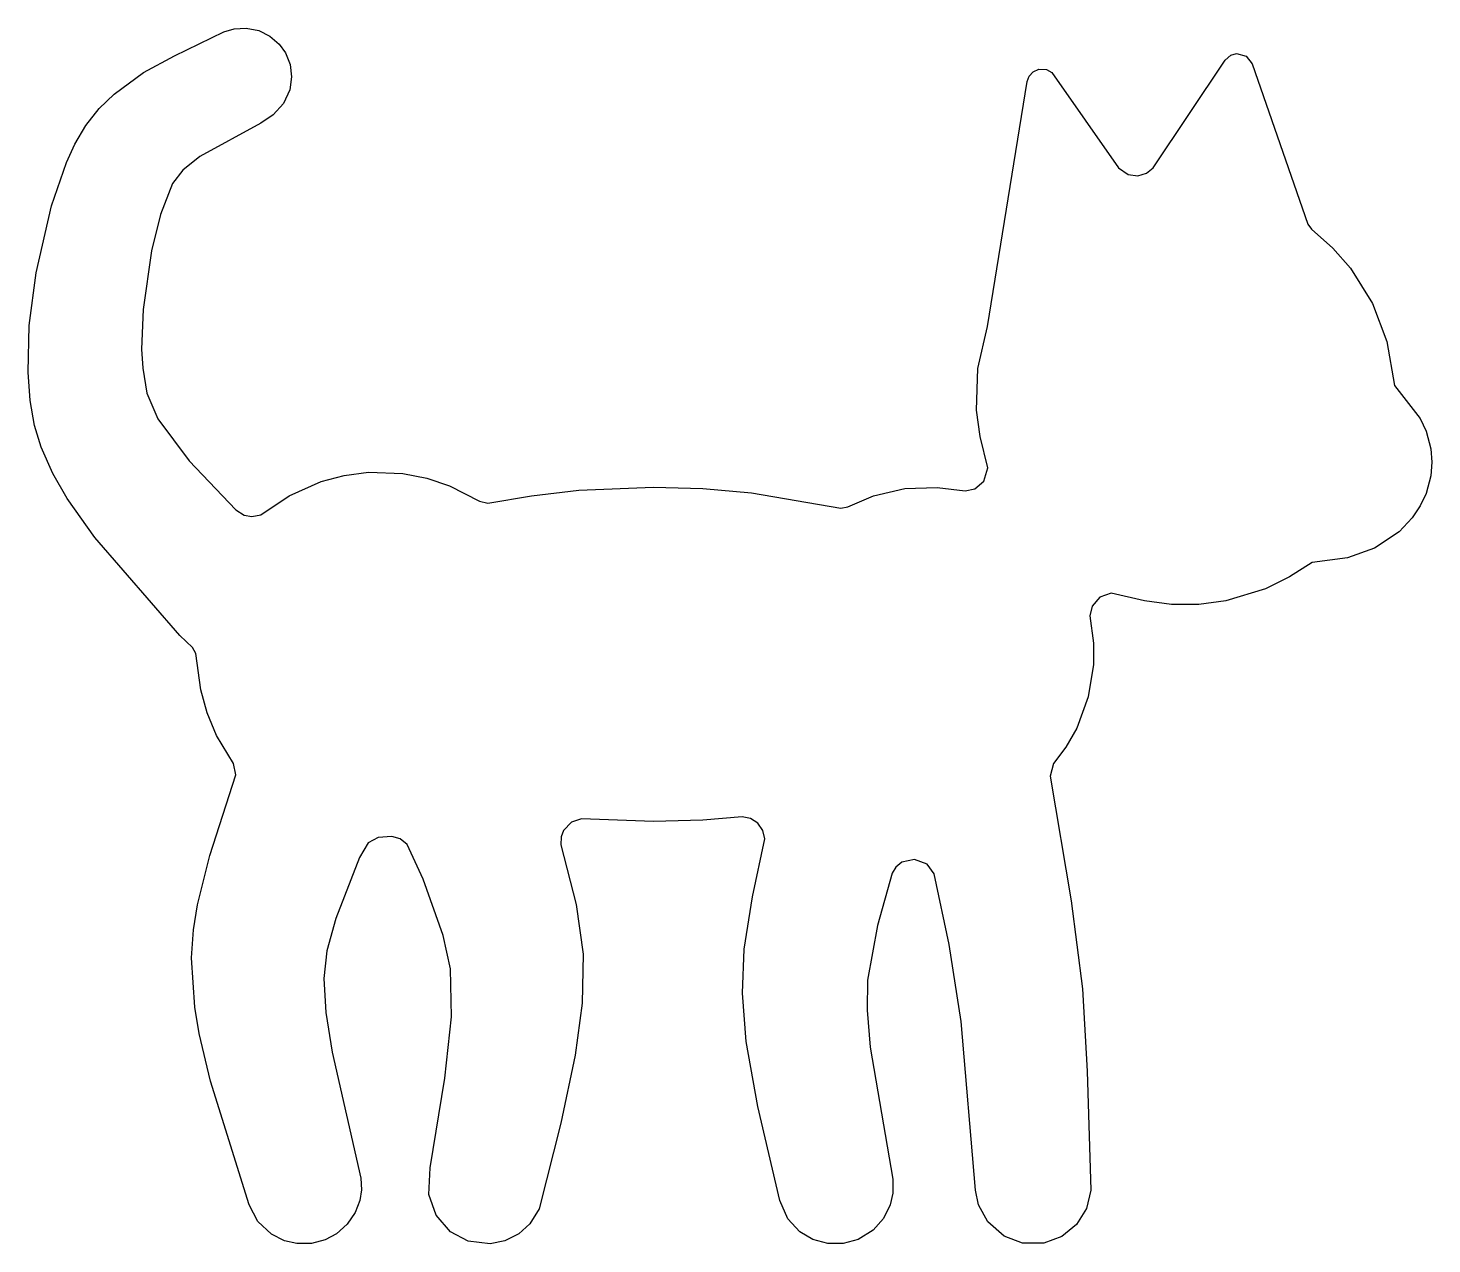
# Model space of a CAD drawing. Extents: x 0 to 3, y 0 to 2.6.
import ezdxf

# ---------------------------------------------------------------- set-up
doc = ezdxf.new("R2010")
doc.units = 0

msp = doc.modelspace()

# ---------------------------------------------------------------- linework, layer by layer
msp.add_lwpolyline([(0.3694, 1.1837), (0.3588, 1.2614), (0.3514, 1.2737), (0.3246, 1.2993), (0.1427, 1.5087), (0.0834, 1.5923), (0.0527, 1.6458), (0.0282, 1.7016), (0.014, 1.748), (0.0046, 1.8013), (0, 1.8619), (0.0025, 1.9615), (0.017, 2.0745), (0.0504, 2.2176), (0.0822, 2.3095), (0.0999, 2.3491), (0.1231, 2.3886), (0.1519, 2.4249), (0.1837, 2.456), (0.2467, 2.5021), (0.3127, 2.538), (0.4184, 2.5887), (0.4404, 2.5954), (0.4664, 2.5969), (0.493, 2.5916), (0.5168, 2.5798), (0.5366, 2.5628), (0.55, 2.5441), (0.56, 2.5189), (0.5632, 2.493), (0.5593, 2.4651), (0.5459, 2.4358), (0.5236, 2.4117), (0.4974, 2.3941), (0.3668, 2.3224), (0.331, 2.2935), (0.3085, 2.2653), (0.2829, 2.1986), (0.2636, 2.1209), (0.2456, 1.9955), (0.2427, 1.9113), (0.245, 1.8708), (0.2538, 1.8172), (0.2776, 1.7626), (0.3443, 1.6725), (0.4439, 1.568), (0.4615, 1.5567), (0.4785, 1.5536), (0.4975, 1.5574), (0.5579, 1.5975), (0.6261, 1.6283), (0.6758, 1.6416), (0.7274, 1.6483), (0.8011, 1.6459), (0.8522, 1.6359), (0.9004, 1.6195), (0.9646, 1.5862), (0.9824, 1.5822), (1.0757, 1.5978), (1.1771, 1.6097), (1.3366, 1.6166), (1.4421, 1.6136), (1.546, 1.6045), (1.7366, 1.5718), (1.7518, 1.5747), (1.8069, 1.5981), (1.8736, 1.6135), (1.9425, 1.6159), (2.0026, 1.6084), (2.0231, 1.6131), (2.0422, 1.6295), (2.0507, 1.6575), (2.0345, 1.7246), (2.0271, 1.7809), (2.0299, 1.87), (2.0505, 1.9595), (2.1349, 2.4825), (2.1393, 2.4944), (2.1481, 2.5037), (2.1598, 2.509), (2.1767, 2.5082), (2.1879, 2.5021), (2.3303, 2.2981), (2.351, 2.284), (2.3718, 2.2815), (2.3898, 2.2868), (2.4045, 2.2987), (2.5579, 2.5281), (2.5705, 2.5392), (2.5827, 2.5425), (2.6028, 2.5372), (2.6156, 2.5208), (2.7349, 2.178), (2.7428, 2.1673), (2.7883, 2.1269), (2.8258, 2.0843), (2.8729, 2.0087), (2.9036, 1.9272), (2.9203, 1.8335), (2.9748, 1.763), (2.9876, 1.7358), (2.9977, 1.6984), (3, 1.6697), (2.9977, 1.6404), (2.9876, 1.603), (2.975, 1.5763), (2.9581, 1.5511), (2.9297, 1.5211), (2.8772, 1.4861), (2.8193, 1.4655), (2.7442, 1.4552), (2.6954, 1.4247), (2.6445, 1.3995), (2.5598, 1.3737), (2.5019, 1.366), (2.4435, 1.366), (2.3856, 1.3736), (2.3143, 1.3896), (2.2905, 1.3813), (2.2741, 1.3622), (2.2693, 1.3417), (2.2768, 1.2831), (2.2769, 1.2374), (2.2657, 1.1683), (2.2409, 1.1018), (2.2175, 1.0613), (2.1912, 1.0258), (2.1842, 0.999), (2.2291, 0.7331), (2.253, 0.5451), (2.2636, 0.3693), (2.2708, 0.1147), (2.2616, 0.0756), (2.2403, 0.0415), (2.2092, 0.0161), (2.1705, 0.0018), (2.125, 0.0018), (2.0858, 0.0164), (2.0507, 0.0469), (2.0308, 0.0837), (2.0246, 0.1147), (1.9941, 0.4752), (1.9684, 0.6396), (1.9365, 0.7903), (1.9216, 0.8108), (1.8942, 0.8214), (1.8675, 0.8154), (1.8543, 0.8047), (1.8464, 0.7921), (1.8151, 0.6801), (1.794, 0.5635), (1.7929, 0.499), (1.7992, 0.4205), (1.8481, 0.1382), (1.8481, 0.1083), (1.8424, 0.0832), (1.8281, 0.0543), (1.806, 0.0295), (1.7741, 0.0096), (1.742, 0.0008), (1.7093, 0.0008), (1.6772, 0.0096), (1.6495, 0.026), (1.6238, 0.0534), (1.6062, 0.0924), (1.5595, 0.2933), (1.5349, 0.4325), (1.5266, 0.5359), (1.5306, 0.6292), (1.548, 0.7412), (1.5742, 0.8651), (1.5701, 0.8832), (1.5595, 0.8984), (1.544, 0.9085), (1.5258, 0.9121), (1.4418, 0.9054), (1.3366, 0.9023), (1.1828, 0.9082), (1.1611, 0.9011), (1.144, 0.8831), (1.139, 0.8693), (1.1385, 0.8526), (1.1711, 0.7252), (1.1859, 0.6192), (1.1842, 0.5144), (1.1694, 0.4032), (1.1385, 0.2582), (1.0923, 0.0746), (1.0725, 0.0427), (1.0485, 0.0213), (1.0188, 0.0064), (0.9872, 0), (0.9405, 0.0059), (0.9027, 0.026), (0.8719, 0.0616), (0.8567, 0.1057), (0.8594, 0.1622), (0.8909, 0.3537), (0.905, 0.4851), (0.9029, 0.5875), (0.8871, 0.6588), (0.8443, 0.7791), (0.8104, 0.8532), (0.7954, 0.8651), (0.777, 0.8703), (0.7478, 0.8684), (0.7269, 0.8568), (0.7086, 0.825), (0.6576, 0.6949), (0.6387, 0.6258), (0.6323, 0.5672), (0.6365, 0.4945), (0.65, 0.4092), (0.7113, 0.1405), (0.7123, 0.1153), (0.7087, 0.0924), (0.6993, 0.0673), (0.6821, 0.0419), (0.6589, 0.0213), (0.6352, 0.0086), (0.6056, 0.0008), (0.5744, 0.0006), (0.5483, 0.0067), (0.5205, 0.0207), (0.4912, 0.0482), (0.4723, 0.0837), (0.3898, 0.3478), (0.3656, 0.4492), (0.3561, 0.5054), (0.3493, 0.6112), (0.3538, 0.6708), (0.3624, 0.7243), (0.3882, 0.8293), (0.4439, 1.0018), (0.439, 1.0259), (0.4028, 1.086), (0.3826, 1.1345)], close=True)

doc.saveas('drawing.dxf')
